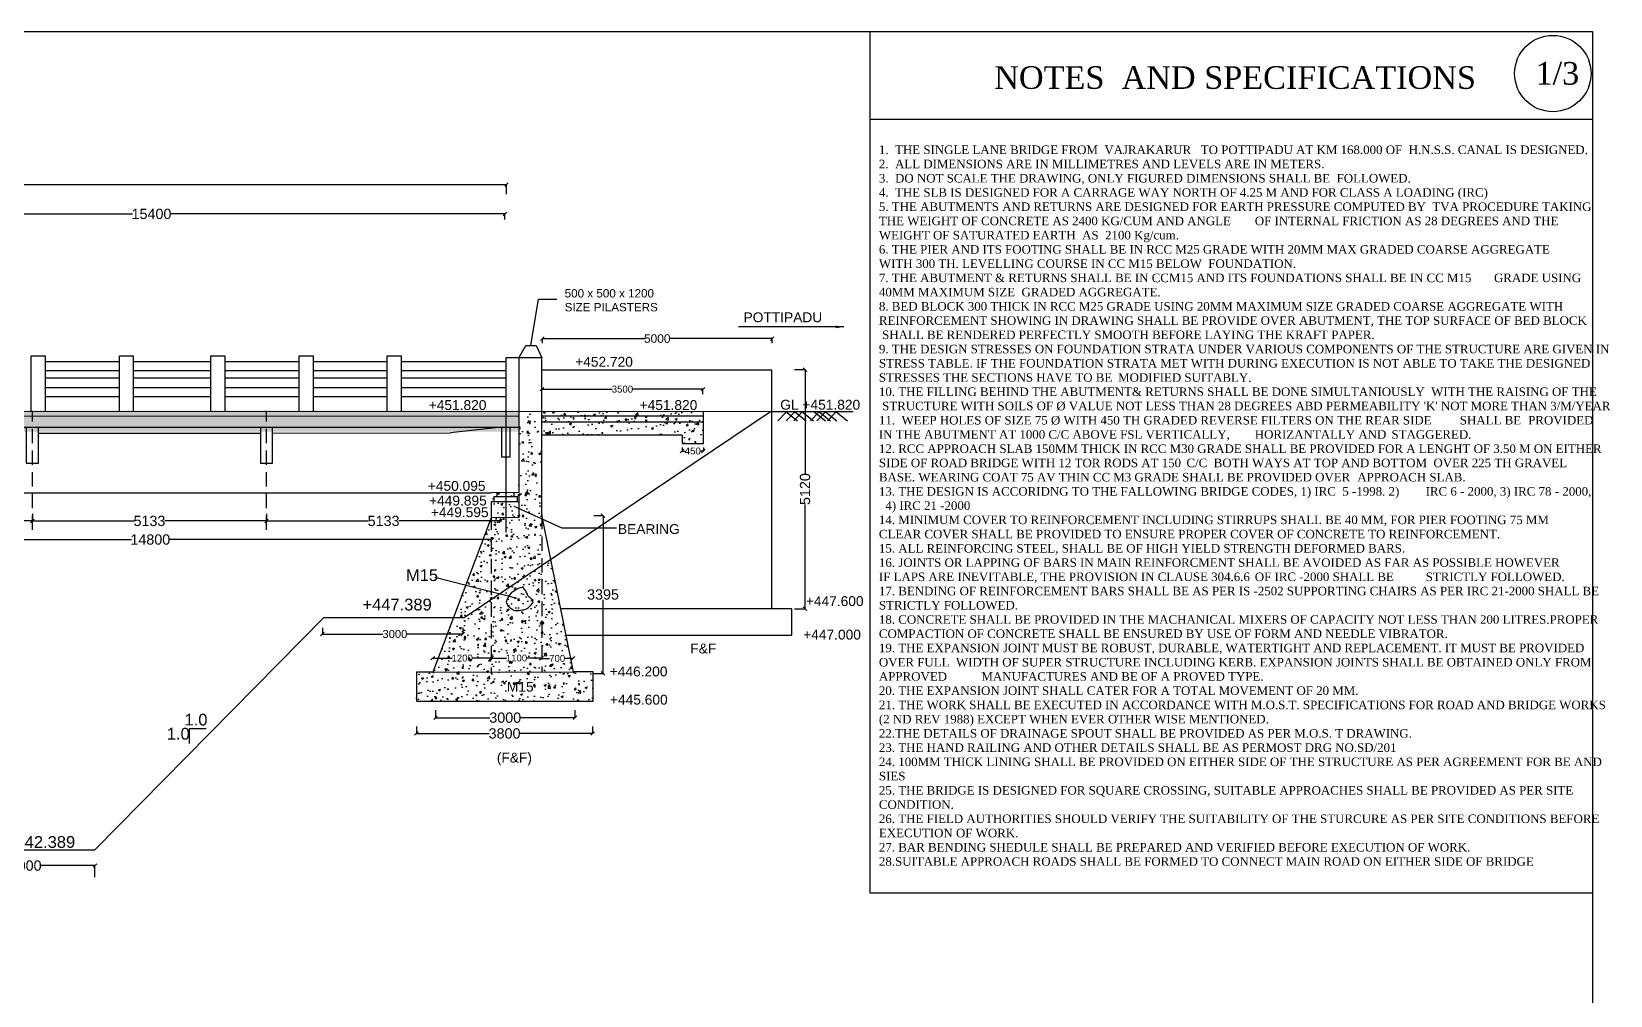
# Model space of a CAD drawing. Header units: inches. Extents: x 20329 to 26884, y 17169 to 22127.
# Drawn here: x 24112 to 26884, y 20433 to 22127 of the extents above; entities that cross this region are included whole.
import ezdxf

# ---------------------------------------------------------------- set-up
doc = ezdxf.new("R2010")
doc.units = ezdxf.units.IN
doc.header["$MEASUREMENT"] = 0
doc.linetypes.add('HIDDEN', pattern=[9.525, 6.35, -3.175])
for name, color, linetype in [('DIMENSION', 255, 'Continuous'), ('DRAWING', 2, 'Continuous'), ('HATCH', 7, 'Continuous'), ('TEXT', 255, 'Continuous')]:
    doc.layers.add(name, color=color, linetype=linetype)
doc.styles.get("Standard").update_dxf_attribs({"font": 'arial.ttf'})
doc.dimstyles.get("Standard").update_dxf_attribs({"dimtxt": 12.0625, "dimasz": 6.3125, "dimexe": 0.18, "dimexo": 0.0625, "dimgap": 0.09, "dimtad": 0, "dimtih": 1, "dimtoh": 1, "dimdec": 4, "dimzin": 0, "dimdsep": 46, "dimtxsty": 'Standard', "dimblk": 'OBLIQUE', "dimcen": 0.09, "dimadec": 0, "dimazin": 0, "dimtfac": 1, "dimtdec": 4, "dimtofl": 0, "dimtmove": 0, "dimatfit": 3, "dimfxl": 1, "dimtolj": 1, "dimtzin": 0, "dimarcsym": 0})
pattern_1 = [(50, (0, 0), (35.86301, -3.137607), [3.75, -41.25]), (355, (0, 0), (-6.937567, 37.609607), [3, -33]), (100.4514, (2.99, -0.26), (28.92547, 34.471977), [3.18701, -35.057106]), (46.1842, (0, 10), (53.36205, -8.27595), [5.625, -61.875]), (96.6356, (4.447, 9.31), (46.733135, 48.70589), [4.78051, -52.58565]), (351.1842, (0, 10), (46.7331, 48.70593), [4.5, -49.5]), (21, (5, 7.5), (29.845353, -20.130945), [3.75, -41.25]), (326, (5, 7.5), (12.165767, 36.257502), [3, -33]), (71.4514, (7.487, 5.822), (42.01113, 16.126525), [3.18701, -35.057106]), (37.5, (0, 0), (0.607993, 16.6446927), [0, -32.6, 0, -33.5, 0, -33.125]), (7.5, (0, 0), (13.153477, 19.720586), [0, -19.1, 0, -31.85, 0, -12.625]), (327.5, (-11.15, 0), (26.691122, -1.1277436), [0, -12.5, 0, -39, 0, -51.75]), (317.5, (-16.15, 0), (29.159308, 5.005249), [0, -16.25, 0, -25.9, 0, -36.75])]

# ---------------------------------------------------------------- blocks, each defined once
blk = doc.blocks.new('_Oblique')
at = {"color": 0, "linetype": 'ByBlock', "lineweight": -2}
blk.add_line((-0.5, -0.5), (0.5, 0.5), dxfattribs=at)
blk = doc.blocks.new('*D79')
at = {"layer": 'Defpoints', "color": 0, "transparency": 16777216}
for p in [(24945.7, 21857.4), (21094.8, 21840.6), (24945.7, 21840.6)]:
    blk.add_point(p, dxfattribs=at)
at = {"layer": 'DIMENSION', "color": 0, "lineweight": -2, "transparency": 16777216}
for p, q in [((21094.8, 21840.7), (21094.8, 21857.6)), ((21094.8, 21857.4), (22985.9, 21857.4)), ((24945.7, 21857.4), (23054.5, 21857.4)), ((24945.7, 21840.7), (24945.7, 21857.6))]:
    blk.add_line(p, q, dxfattribs=at)
at = {"layer": 'DIMENSION', "color": 0, "lineweight": -2, "transparency": 16777216, "xscale": 6.3125, "yscale": 6.3125, "zscale": 6.3125, "rotation": 180}
blk.add_blockref('_Oblique', (21094.8, 21857.4), dxfattribs=at)
at = {"layer": 'DIMENSION', "color": 0, "lineweight": -2, "transparency": 16777216, "xscale": 6.3125, "yscale": 6.3125, "zscale": 6.3125}
blk.add_blockref('_Oblique', (24945.7, 21857.4), dxfattribs=at)
at = {"layer": 'DIMENSION', "color": 0, "transparency": 16777216, "insert": (23020.2, 21857.4), "char_height": 18, "attachment_point": 5}
blk.add_mtext('\\A1;47400', dxfattribs=at)
blk = doc.blocks.new('*D84')
at = {"layer": 'Defpoints', "color": 0, "transparency": 16777216}
for p in [(23701.8, 21796.2), (24942.9, 21806.1), (24942.9, 21796.2)]:
    blk.add_point(p, dxfattribs=at)
at = {"layer": 'DIMENSION', "color": 0, "lineweight": -2, "transparency": 16777216}
for p, q in [((23701.8, 21796.3), (23701.8, 21806.3)), ((23701.8, 21806.1), (24289.3, 21806.1)), ((24942.9, 21806.1), (24355.4, 21806.1)), ((24942.9, 21796.3), (24942.9, 21806.3))]:
    blk.add_line(p, q, dxfattribs=at)
at = {"layer": 'DIMENSION', "color": 0, "lineweight": -2, "transparency": 16777216, "xscale": 6.3125, "yscale": 6.3125, "zscale": 6.3125, "rotation": 180}
blk.add_blockref('_Oblique', (23701.8, 21806.1), dxfattribs=at)
at = {"layer": 'DIMENSION', "color": 0, "lineweight": -2, "transparency": 16777216, "xscale": 6.3125, "yscale": 6.3125, "zscale": 6.3125}
blk.add_blockref('_Oblique', (24942.9, 21806.1), dxfattribs=at)
at = {"layer": 'DIMENSION', "color": 0, "transparency": 16777216, "insert": (24322.4, 21806.1), "char_height": 18, "attachment_point": 5}
blk.add_mtext('\\A1;15400', dxfattribs=at)
blk = doc.blocks.new('*D108')
at = {"layer": 'Defpoints', "color": 0, "transparency": 16777216}
for p in [(23720.3, 21238.4), (24920.3, 21238.4), (24920.3, 21234.1)]:
    blk.add_point(p, dxfattribs=at)
at = {"layer": 'DIMENSION', "color": 0, "lineweight": -2, "transparency": 16777216}
for p, q in [((23720.3, 21238.4), (23720.3, 21234)), ((24920.3, 21238.4), (24920.3, 21234)), ((23720.3, 21234.1), (24287.2, 21234.1)), ((24920.3, 21234.1), (24353.4, 21234.1))]:
    blk.add_line(p, q, dxfattribs=at)
at = {"layer": 'DIMENSION', "color": 0, "lineweight": -2, "transparency": 16777216, "xscale": 6.3125, "yscale": 6.3125, "zscale": 6.3125, "rotation": 180}
blk.add_blockref('_Oblique', (23720.3, 21234.1), dxfattribs=at)
at = {"layer": 'DIMENSION', "color": 0, "lineweight": -2, "transparency": 16777216, "xscale": 6.3125, "yscale": 6.3125, "zscale": 6.3125}
blk.add_blockref('_Oblique', (24920.3, 21234.1), dxfattribs=at)
at = {"layer": 'DIMENSION', "color": 0, "transparency": 16777216, "insert": (24320.3, 21234.1), "char_height": 18, "attachment_point": 5}
blk.add_mtext('\\A1;14800', dxfattribs=at)
blk = doc.blocks.new('*D109')
at = {"layer": 'Defpoints', "color": 0, "transparency": 16777216}
for p in [(23720, 21279.6), (24113.2, 21272.4), (24113.2, 21266.8)]:
    blk.add_point(p, dxfattribs=at)
at = {"layer": 'DIMENSION', "color": 0, "lineweight": -2, "transparency": 16777216}
for p, q in [((23720, 21279.6), (23720, 21266.6)), ((23720, 21266.8), (23889.7, 21266.8)), ((24113.2, 21266.8), (23943.6, 21266.8)), ((24113.2, 21272.3), (24113.2, 21266.6))]:
    blk.add_line(p, q, dxfattribs=at)
at = {"layer": 'DIMENSION', "color": 0, "lineweight": -2, "transparency": 16777216, "xscale": 6.3125, "yscale": 6.3125, "zscale": 6.3125, "rotation": 180}
blk.add_blockref('_Oblique', (23720, 21266.8), dxfattribs=at)
at = {"layer": 'DIMENSION', "color": 0, "lineweight": -2, "transparency": 16777216, "xscale": 6.3125, "yscale": 6.3125, "zscale": 6.3125}
blk.add_blockref('_Oblique', (24113.2, 21266.8), dxfattribs=at)
at = {"layer": 'DIMENSION', "color": 0, "transparency": 16777216, "insert": (23916.6, 21266.8), "char_height": 18, "attachment_point": 5}
blk.add_mtext('\\A1;5133', dxfattribs=at)
blk = doc.blocks.new('*D110')
at = {"layer": 'Defpoints', "color": 0, "transparency": 16777216}
for p in [(24113.2, 21279.6), (24524.3, 21272.1), (24524.3, 21266.8)]:
    blk.add_point(p, dxfattribs=at)
at = {"layer": 'DIMENSION', "color": 0, "lineweight": -2, "transparency": 16777216}
for p, q in [((24113.2, 21279.6), (24113.2, 21266.6)), ((24113.2, 21266.8), (24291.8, 21266.8)), ((24524.3, 21266.8), (24345.8, 21266.8)), ((24524.3, 21272), (24524.3, 21266.6))]:
    blk.add_line(p, q, dxfattribs=at)
at = {"layer": 'DIMENSION', "color": 0, "lineweight": -2, "transparency": 16777216, "xscale": 6.3125, "yscale": 6.3125, "zscale": 6.3125, "rotation": 180}
blk.add_blockref('_Oblique', (24113.2, 21266.8), dxfattribs=at)
at = {"layer": 'DIMENSION', "color": 0, "lineweight": -2, "transparency": 16777216, "xscale": 6.3125, "yscale": 6.3125, "zscale": 6.3125}
blk.add_blockref('_Oblique', (24524.3, 21266.8), dxfattribs=at)
at = {"layer": 'DIMENSION', "color": 0, "transparency": 16777216, "insert": (24318.8, 21266.8), "char_height": 18, "attachment_point": 5}
blk.add_mtext('\\A1;5133', dxfattribs=at)
blk = doc.blocks.new('*D111')
at = {"layer": 'Defpoints', "color": 0, "transparency": 16777216}
for p in [(24524.3, 21279.6), (24935.4, 21272.1), (24935.4, 21266.8)]:
    blk.add_point(p, dxfattribs=at)
at = {"layer": 'DIMENSION', "color": 0, "lineweight": -2, "transparency": 16777216}
for p, q in [((24524.3, 21279.6), (24524.3, 21266.6)), ((24524.3, 21266.8), (24702.9, 21266.8)), ((24935.4, 21266.8), (24756.8, 21266.8)), ((24935.4, 21272), (24935.4, 21266.6))]:
    blk.add_line(p, q, dxfattribs=at)
at = {"layer": 'DIMENSION', "color": 0, "lineweight": -2, "transparency": 16777216, "xscale": 6.3125, "yscale": 6.3125, "zscale": 6.3125, "rotation": 180}
blk.add_blockref('_Oblique', (24524.3, 21266.8), dxfattribs=at)
at = {"layer": 'DIMENSION', "color": 0, "lineweight": -2, "transparency": 16777216, "xscale": 6.3125, "yscale": 6.3125, "zscale": 6.3125}
blk.add_blockref('_Oblique', (24935.4, 21266.8), dxfattribs=at)
at = {"layer": 'DIMENSION', "color": 0, "transparency": 16777216, "insert": (24729.9, 21266.8), "char_height": 18, "attachment_point": 5}
blk.add_mtext('\\A1;5133', dxfattribs=at)
blk = doc.blocks.new('*D112')
at = {"layer": 'Defpoints', "color": 0, "transparency": 16777216}
for p in [(25008.7, 21579.1), (25412.2, 21587.2), (25412.2, 21579.1)]:
    blk.add_point(p, dxfattribs=at)
at = {"layer": 'TEXT', "color": 0, "lineweight": -2, "transparency": 16777216}
for p, q in [((25008.7, 21579.2), (25008.7, 21587.4)), ((25008.7, 21587.2), (25188, 21587.2)), ((25412.2, 21587.2), (25232.9, 21587.2)), ((25412.2, 21579.2), (25412.2, 21587.4))]:
    blk.add_line(p, q, dxfattribs=at)
at = {"layer": 'TEXT', "color": 0, "lineweight": -2, "transparency": 16777216, "xscale": 6.3125, "yscale": 6.3125, "zscale": 6.3125, "rotation": 180}
blk.add_blockref('_Oblique', (25008.7, 21587.2), dxfattribs=at)
at = {"layer": 'TEXT', "color": 0, "lineweight": -2, "transparency": 16777216, "xscale": 6.3125, "yscale": 6.3125, "zscale": 6.3125}
blk.add_blockref('_Oblique', (25412.2, 21587.2), dxfattribs=at)
at = {"layer": 'TEXT', "color": 0, "transparency": 16777216, "insert": (25210.4, 21587.2), "char_height": 15, "attachment_point": 5}
blk.add_mtext('\\A1;5000', dxfattribs=at)
blk = doc.blocks.new('*D113')
at = {"layer": 'Defpoints', "color": 0, "transparency": 16777216}
for p in [(25007.9, 21489.4), (25290.7, 21498.3), (25290.7, 21489.4)]:
    blk.add_point(p, dxfattribs=at)
at = {"layer": 'DIMENSION', "color": 0, "lineweight": -2, "transparency": 16777216}
for p, q in [((25007.9, 21489.5), (25007.9, 21498.5)), ((25007.9, 21498.3), (25131.2, 21498.3)), ((25290.7, 21498.3), (25167.4, 21498.3)), ((25290.7, 21489.5), (25290.7, 21498.5))]:
    blk.add_line(p, q, dxfattribs=at)
at = {"layer": 'DIMENSION', "color": 0, "lineweight": -2, "transparency": 16777216, "xscale": 6.3125, "yscale": 6.3125, "zscale": 6.3125, "rotation": 180}
blk.add_blockref('_Oblique', (25007.9, 21498.3), dxfattribs=at)
at = {"layer": 'DIMENSION', "color": 0, "lineweight": -2, "transparency": 16777216, "xscale": 6.3125, "yscale": 6.3125, "zscale": 6.3125}
blk.add_blockref('_Oblique', (25290.7, 21498.3), dxfattribs=at)
at = {"layer": 'DIMENSION', "color": 0, "transparency": 16777216, "insert": (25149.3, 21498.3), "char_height": 12.06, "attachment_point": 5}
blk.add_mtext('\\A1;3500', dxfattribs=at)
blk = doc.blocks.new('*D114')
at = {"layer": 'Defpoints', "color": 0, "transparency": 16777216}
for p in [(25254.1, 21396.1), (25291.5, 21396.1), (25291.5, 21389.7)]:
    blk.add_point(p, dxfattribs=at)
at = {"layer": 'DIMENSION', "color": 0, "lineweight": -2, "transparency": 16777216}
for p, q in [((25254.1, 21396.1), (25254.1, 21389.5)), ((25254.1, 21389.7), (25259.2, 21389.7)), ((25291.5, 21389.7), (25286.4, 21389.7)), ((25291.5, 21396.1), (25291.5, 21389.5))]:
    blk.add_line(p, q, dxfattribs=at)
at = {"layer": 'DIMENSION', "color": 0, "lineweight": -2, "transparency": 16777216, "xscale": 6.3125, "yscale": 6.3125, "zscale": 6.3125, "rotation": 180}
blk.add_blockref('_Oblique', (25254.1, 21389.7), dxfattribs=at)
at = {"layer": 'DIMENSION', "color": 0, "lineweight": -2, "transparency": 16777216, "xscale": 6.3125, "yscale": 6.3125, "zscale": 6.3125}
blk.add_blockref('_Oblique', (25291.5, 21389.7), dxfattribs=at)
at = {"layer": 'DIMENSION', "color": 0, "transparency": 16777216, "insert": (25272.8, 21389.7), "char_height": 12.06, "attachment_point": 5}
blk.add_mtext('\\A1;450', dxfattribs=at)
blk = doc.blocks.new('*D117')
at = {"layer": 'Defpoints', "color": 0, "transparency": 16777216}
for p in [(25099.3, 21276.2), (25099.3, 20999.1), (25115.2, 20999.1)]:
    blk.add_point(p, dxfattribs=at)
at = {"layer": 'DIMENSION', "color": 0, "lineweight": -2, "transparency": 16777216}
for p, q in [((25099.3, 21276.2), (25115.3, 21276.2)), ((25115.2, 21276.2), (25115.2, 21146.9)), ((25115.2, 20999.1), (25115.2, 21128.4)), ((25099.3, 20999.1), (25115.3, 20999.1))]:
    blk.add_line(p, q, dxfattribs=at)
at = {"layer": 'DIMENSION', "color": 0, "lineweight": -2, "transparency": 16777216, "xscale": 6.3125, "yscale": 6.3125, "zscale": 6.3125}
for p, rotation in [((25115.2, 21276.2), 90), ((25115.2, 20999.1), 270)]:
    blk.add_blockref('_Oblique', p, dxfattribs=dict(at, rotation=rotation))
at = {"layer": 'DIMENSION', "color": 0, "transparency": 16777216, "insert": (25115.2, 21137.6), "char_height": 18, "attachment_point": 5}
blk.add_mtext('\\A1;3395', dxfattribs=at)
blk = doc.blocks.new('*D118')
at = {"layer": 'Defpoints', "color": 0, "transparency": 16777216}
for p in [(25451.2, 21532.8), (25451.2, 21112.7), (25470, 21112.7)]:
    blk.add_point(p, dxfattribs=at)
at = {"layer": 'DIMENSION', "color": 0, "lineweight": -2, "transparency": 16777216}
for p, q in [((25451.3, 21532.8), (25470.2, 21532.8)), ((25470, 21532.8), (25470, 21349.7)), ((25470, 21112.7), (25470, 21295.8)), ((25451.3, 21112.7), (25470.2, 21112.7))]:
    blk.add_line(p, q, dxfattribs=at)
at = {"layer": 'DIMENSION', "color": 0, "lineweight": -2, "transparency": 16777216, "xscale": 6.3125, "yscale": 6.3125, "zscale": 6.3125}
for p, rotation in [((25470, 21532.8), 90), ((25470, 21112.7), 270)]:
    blk.add_blockref('_Oblique', p, dxfattribs=dict(at, rotation=rotation))
at = {"layer": 'DIMENSION', "color": 0, "transparency": 16777216, "insert": (25470, 21322.8), "char_height": 18, "attachment_point": 5, "rotation": 90}
blk.add_mtext('\\A1;5120', dxfattribs=at)
blk = doc.blocks.new('*D119')
at = {"layer": 'Defpoints', "color": 0, "transparency": 16777216}
for p in [(24821.1, 20934.7), (25065.9, 20934.7), (25065.9, 20921.2)]:
    blk.add_point(p, dxfattribs=at)
at = {"layer": 'DIMENSION', "color": 0, "lineweight": -2, "transparency": 16777216}
for p, q in [((24821.1, 20934.7), (24821.1, 20921)), ((25065.9, 20934.7), (25065.9, 20921)), ((24821.1, 20921.2), (24916.6, 20921.2)), ((25065.9, 20921.2), (24970.5, 20921.2))]:
    blk.add_line(p, q, dxfattribs=at)
at = {"layer": 'DIMENSION', "color": 0, "lineweight": -2, "transparency": 16777216, "xscale": 6.3125, "yscale": 6.3125, "zscale": 6.3125, "rotation": 180}
blk.add_blockref('_Oblique', (24821.1, 20921.2), dxfattribs=at)
at = {"layer": 'DIMENSION', "color": 0, "lineweight": -2, "transparency": 16777216, "xscale": 6.3125, "yscale": 6.3125, "zscale": 6.3125}
blk.add_blockref('_Oblique', (25065.9, 20921.2), dxfattribs=at)
at = {"layer": 'DIMENSION', "color": 0, "transparency": 16777216, "insert": (24943.5, 20921.2), "char_height": 18, "attachment_point": 5}
blk.add_mtext('\\A1;3000', dxfattribs=at)
blk = doc.blocks.new('*D120')
at = {"layer": 'Defpoints', "color": 0, "transparency": 16777216}
for p in [(24787.5, 20905.6), (25097, 20905.6), (25097, 20893.5)]:
    blk.add_point(p, dxfattribs=at)
at = {"layer": 'DIMENSION', "color": 0, "lineweight": -2, "transparency": 16777216}
for p, q in [((24787.5, 20905.5), (24787.5, 20893.3)), ((25097, 20905.5), (25097, 20893.3)), ((24787.5, 20893.5), (24915.3, 20893.5)), ((25097, 20893.5), (24969.2, 20893.5))]:
    blk.add_line(p, q, dxfattribs=at)
at = {"layer": 'DIMENSION', "color": 0, "lineweight": -2, "transparency": 16777216, "xscale": 6.3125, "yscale": 6.3125, "zscale": 6.3125, "rotation": 180}
blk.add_blockref('_Oblique', (24787.5, 20893.5), dxfattribs=at)
at = {"layer": 'DIMENSION', "color": 0, "lineweight": -2, "transparency": 16777216, "xscale": 6.3125, "yscale": 6.3125, "zscale": 6.3125}
blk.add_blockref('_Oblique', (25097, 20893.5), dxfattribs=at)
at = {"layer": 'DIMENSION', "color": 0, "transparency": 16777216, "insert": (24942.3, 20893.5), "char_height": 18, "attachment_point": 5}
blk.add_mtext('\\A1;3800', dxfattribs=at)
blk = doc.blocks.new('*D121')
at = {"layer": 'Defpoints', "color": 0, "transparency": 16777216}
for p in [(24622.4, 21078.8), (24868.9, 21078.8), (24868.9, 21068.2)]:
    blk.add_point(p, dxfattribs=at)
at = {"layer": 'TEXT', "color": 0, "lineweight": -2, "transparency": 16777216}
for p, q in [((24622.4, 21078.8), (24622.4, 21068)), ((24868.9, 21078.8), (24868.9, 21068)), ((24622.4, 21068.2), (24728.8, 21068.2)), ((24868.9, 21068.2), (24770.7, 21068.2))]:
    blk.add_line(p, q, dxfattribs=at)
at = {"layer": 'TEXT', "color": 0, "lineweight": -2, "transparency": 16777216, "xscale": 6.3125, "yscale": 6.3125, "zscale": 6.3125, "rotation": 180}
blk.add_blockref('_Oblique', (24622.4, 21068.2), dxfattribs=at)
at = {"layer": 'TEXT', "color": 0, "lineweight": -2, "transparency": 16777216, "xscale": 6.3125, "yscale": 6.3125, "zscale": 6.3125}
blk.add_blockref('_Oblique', (24868.9, 21068.2), dxfattribs=at)
at = {"layer": 'TEXT', "color": 0, "transparency": 16777216, "insert": (24749.8, 21068.2), "char_height": 14, "attachment_point": 5}
blk.add_mtext('\\A1;3000', dxfattribs=at)
blk = doc.blocks.new('*D122')
at = {"layer": 'Defpoints', "color": 0, "transparency": 16777216}
for p in [(24223.1, 20661.6), (23978.7, 20640.5), (24223.2, 20641.2)]:
    blk.add_point(p, dxfattribs=at)
at = {"layer": 'DIMENSION', "color": 0, "lineweight": -2, "transparency": 16777216}
for p, q in [((23978.6, 20660.9), (24074.5, 20661.2)), ((23978.7, 20640.5), (23978.6, 20661.1)), ((24223.1, 20661.6), (24128.3, 20661.4)), ((24223.2, 20641.2), (24223.1, 20661.8))]:
    blk.add_line(p, q, dxfattribs=at)
at = {"layer": 'DIMENSION', "color": 0, "lineweight": -2, "transparency": 16777216, "xscale": 6.3125, "yscale": 6.3125, "zscale": 6.3125}
for p, rotation in [((23978.6, 20660.9), 180.1676578342097), ((24223.1, 20661.6), 0.167657834209736)]:
    blk.add_blockref('_Oblique', p, dxfattribs=dict(at, rotation=rotation))
at = {"layer": 'DIMENSION', "color": 0, "transparency": 16777216, "insert": (24101.4, 20661.3), "char_height": 18, "attachment_point": 5}
blk.add_mtext('\\A1;3000', dxfattribs=at)
blk = doc.blocks.new('*D149')
at = {"layer": 'Defpoints', "color": 0, "transparency": 16777216}
for p in [(24816.3, 21025.8), (24919.4, 21025.8), (24919.4, 21025.8)]:
    blk.add_point(p, dxfattribs=at)
at = {"layer": 'DIMENSION', "color": 0, "lineweight": -2, "transparency": 16777216}
for p, q in [((24816.3, 21025.9), (24816.3, 21026)), ((24816.3, 21025.8), (24850.4, 21025.8)), ((24919.4, 21025.8), (24885.4, 21025.8)), ((24919.4, 21025.9), (24919.4, 21026))]:
    blk.add_line(p, q, dxfattribs=at)
at = {"layer": 'DIMENSION', "color": 0, "lineweight": -2, "transparency": 16777216, "xscale": 6.3125, "yscale": 6.3125, "zscale": 6.3125, "rotation": 180}
blk.add_blockref('_Oblique', (24816.3, 21025.8), dxfattribs=at)
at = {"layer": 'DIMENSION', "color": 0, "lineweight": -2, "transparency": 16777216, "xscale": 6.3125, "yscale": 6.3125, "zscale": 6.3125}
blk.add_blockref('_Oblique', (24919.4, 21025.8), dxfattribs=at)
at = {"layer": 'DIMENSION', "color": 0, "transparency": 16777216, "insert": (24867.9, 21025.8), "char_height": 12.06, "attachment_point": 5}
blk.add_mtext('\\A1;1200', dxfattribs=at)
blk = doc.blocks.new('*D150')
at = {"layer": 'Defpoints', "color": 0, "transparency": 16777216}
for p in [(24919.4, 21026), (25006.9, 21026), (25006.9, 21026)]:
    blk.add_point(p, dxfattribs=at)
at = {"layer": 'DIMENSION', "color": 0, "lineweight": -2, "transparency": 16777216}
for p, q in [((24919.4, 21026.1), (24919.4, 21026.2)), ((24919.4, 21026), (24945.7, 21026)), ((25006.9, 21026), (24980.7, 21026)), ((25006.9, 21026.1), (25006.9, 21026.2))]:
    blk.add_line(p, q, dxfattribs=at)
at = {"layer": 'DIMENSION', "color": 0, "lineweight": -2, "transparency": 16777216, "xscale": 6.3125, "yscale": 6.3125, "zscale": 6.3125, "rotation": 180}
blk.add_blockref('_Oblique', (24919.4, 21026), dxfattribs=at)
at = {"layer": 'DIMENSION', "color": 0, "lineweight": -2, "transparency": 16777216, "xscale": 6.3125, "yscale": 6.3125, "zscale": 6.3125}
blk.add_blockref('_Oblique', (25006.9, 21026), dxfattribs=at)
at = {"layer": 'DIMENSION', "color": 0, "transparency": 16777216, "insert": (24963.2, 21026), "char_height": 12.06, "attachment_point": 5}
blk.add_mtext('\\A1;1100', dxfattribs=at)
blk = doc.blocks.new('*D151')
at = {"layer": 'Defpoints', "color": 0, "transparency": 16777216}
for p in [(25006.9, 21026), (25062.4, 21026), (25062.4, 21025.4)]:
    blk.add_point(p, dxfattribs=at)
at = {"layer": 'DIMENSION', "color": 0, "lineweight": -2, "transparency": 16777216}
for p, q in [((25006.9, 21025.9), (25006.9, 21025.2)), ((25006.9, 21025.4), (25021.3, 21025.4)), ((25062.4, 21025.4), (25048, 21025.4)), ((25062.4, 21025.9), (25062.4, 21025.2))]:
    blk.add_line(p, q, dxfattribs=at)
at = {"layer": 'DIMENSION', "color": 0, "lineweight": -2, "transparency": 16777216, "xscale": 6.3125, "yscale": 6.3125, "zscale": 6.3125, "rotation": 180}
blk.add_blockref('_Oblique', (25006.9, 21025.4), dxfattribs=at)
at = {"layer": 'DIMENSION', "color": 0, "lineweight": -2, "transparency": 16777216, "xscale": 6.3125, "yscale": 6.3125, "zscale": 6.3125}
blk.add_blockref('_Oblique', (25062.4, 21025.4), dxfattribs=at)
at = {"layer": 'DIMENSION', "color": 0, "transparency": 16777216, "insert": (25034.7, 21025.4), "char_height": 12.06, "attachment_point": 5}
blk.add_mtext('\\A1;700', dxfattribs=at)

msp = doc.modelspace()

# ---------------------------------------------------------------- hatches: boundary and pattern name
at = {"layer": 'HATCH'}
h = msp.add_hatch(dxfattribs=at)
h.set_pattern_fill('AR-CONC', color=256, scale=10, style=0)
h.set_pattern_definition([(50, (0, 0), (71.72602, -6.27521), [7.5, -82.5]), (355, (0, 0), (-13.87513, 75.21921), [6, -66]), (100.4514, (5.98, -0.52), (57.85094, 68.94395), [6.37402, -70.11421]), (46.1842, (0, 20), (106.7241, -16.5519), [11.25, -123.75]), (96.6356, (8.89, 18.62), (93.46627, 97.4118), [9.56103, -105.1713]), (351.1842, (0, 20), (93.4662, 97.41186), [9, -99]), (21, (10, 15), (59.6907, -40.26189), [7.5, -82.5]), (326, (10, 15), (24.33153, 72.515), [6, -66]), (71.4514, (14.974, 11.645), (84.02226, 32.25305), [6.37402, -70.11421]), (37.5, (0, 0), (1.215986, 33.289385), [0, -65.2, 0, -67, 0, -66.25]), (7.5, (0, 0), (26.306954, 39.44117), [0, -38.2, 0, -63.7, 0, -25.25]), (327.5, (-22.3, 0), (53.382244, -2.255487), [0, -25, 0, -78, 0, -103.5]), (317.5, (-32.3, 0), (58.31862, 10.0105), [0, -32.5, 0, -51.8, 0, -73.5])])
h.paths.add_polyline_path([(21069.95086, 21460.30094), (24967.24697, 21460.30094), (24967.24697, 21423.92659), (21069.95086, 21423.92659)])
h = msp.add_hatch(dxfattribs=at)
h.set_pattern_fill('AR-CONC', color=256, scale=5, style=0)
h.set_pattern_definition(pattern_1)
h.paths.add_polyline_path([(24816.64386, 21000.98908), (24787.94098, 21000.98908), (24787.94098, 20950.20278), (25097.75142, 20950.20278), (25097.75142, 21002.05875), (25063.45635, 21002.05875)])
h.paths.add_polyline_path([(24918.70196, 21129.22157), (24871.43013, 21097.46055), (24852.91499, 21097.46055), (24816.64386, 21000.98908), (24918.70196, 21001.43139)])
h.paths.add_polyline_path([(25007.50715, 21188.88805), (24918.70196, 21129.22157), (24918.70196, 21001.43139), (25007.50715, 21001.81627)])
h.paths.add_polyline_path([(25023.3646, 21199.54236), (25007.50715, 21188.88805), (25007.50715, 21001.81627), (25063.45635, 21002.05875)])
h.paths.add_polyline_path([(24918.70196, 21129.22157), (25007.50715, 21188.88805), (25007.50715, 21277.65286), (25007.50715, 21459.0208), (24967.24697, 21459.03389), (24967.24697, 21316.66396), (24918.70196, 21316.39405), (24918.70196, 21272.4362)])
h.paths.add_polyline_path([(24924.07779, 21300.19557), (24924.07779, 21309.68631), (24964.35007, 21309.68631), (24964.35007, 21300.19557)], flags=16)
h.paths.add_polyline_path([(24852.91499, 21097.46055), (24871.43013, 21097.46055), (24918.70196, 21129.22157), (24918.70196, 21272.4362)])
h = msp.add_hatch(dxfattribs=at)
h.set_pattern_fill('AR-CONC', color=256, scale=5, style=0)
h.set_pattern_definition(pattern_1)
h.paths.add_polyline_path([(25291.46557, 21451.49054), (25291.46557, 21458.92849), (25007.50715, 21459.0208), (25007.50715, 21451.49054)])
h.paths.add_polyline_path([(25291.46557, 21440.41254), (25291.46557, 21451.49054), (25007.50715, 21451.49054), (25007.50715, 21440.41254)])
h.paths.add_polyline_path([(25254.13754, 21417.57814), (25254.13754, 21402.94962), (25291.46557, 21402.94962), (25291.46557, 21440.41254), (25007.50715, 21440.41254), (25007.50715, 21417.57814)])

# ---------------------------------------------------------------- linework, layer by layer
at = {"layer": 'DIMENSION'}
msp.add_lwpolyline([(24418.54615, 20901.71633), (24388.70275, 20901.71633), (24388.70275, 20875.78195)], dxfattribs=at)
msp.add_spline([(24944.94068, 21124.23157), (24951.88528, 21138.29932), (24965.48952, 21147.29895), (24974.86536, 21149.50294), (24976.7038, 21147.84995), (24981.48362, 21140.31965), (24984.05739, 21134.62602), (24988.4696, 21131.13637), (24992.51409, 21124.70806), (24988.28574, 21118.64708), (24980.56443, 21112.40245), (24970.4532, 21110.01479), (24963.46722, 21109.28014), (24952.4368, 21114.05544), (24948.94384, 21117.36144), (24944.94068, 21124.23157)], degree=3, dxfattribs=at)
at = {"layer": 'DRAWING'}
for points in [[(26852.87028, 17735.62094), (20329.41228, 17735.62094), (20329.41228, 22126.52475), (26852.87028, 22126.52475)], [(24924.07779, 21309.68631), (24964.35007, 21309.68631), (24964.35007, 21300.19557), (24924.07779, 21300.19557)]]:
    msp.add_lwpolyline(points, close=True, dxfattribs=at)
for points in [[(25583.78164, 22126.52475), (25583.78164, 20613.77697), (26852.87028, 20613.77697)], [(24967.24697, 21553.58386), (24979.51636, 21574.96459), (24997.57104, 21574.96459), (25007.50715, 21553.58386)], [(24111.10362, 21459.31223), (24111.10362, 21556.6184), (24135.52529, 21556.6184), (24135.52529, 21459.30429)], [(24135.52529, 21547.05999), (24265.92976, 21547.05999)], [(24265.92976, 21459.2619), (24265.92976, 21556.6184), (24290.35143, 21556.6184), (24290.35143, 21459.25396)], [(24290.35143, 21547.05999), (24426.78709, 21547.05999)], [(24426.78709, 21459.2096), (24426.78709, 21556.6184), (24451.20875, 21556.6184), (24451.20875, 21459.20166)], [(24451.20875, 21547.05999), (24581.61323, 21547.05999)], [(24581.61323, 21459.15927), (24581.61323, 21556.6184), (24606.03489, 21556.6184), (24606.03489, 21459.15133)], [(24606.03489, 21547.05999), (24736.43937, 21547.05999)], [(24736.43937, 21459.10893), (24736.43937, 21556.6184), (24760.86103, 21556.6184), (24760.86103, 21459.10099)], [(24760.86103, 21547.05999), (24944.76106, 21547.05999)], [(24787.53738, 20950.20278), (25097.75142, 20950.20278), (25097.75142, 21002.05875), (25063.45635, 21002.05875), (25007.50715, 21277.65286), (25007.50715, 21553.58386), (24967.24697, 21553.58386), (24967.24697, 21316.66396), (24918.70196, 21316.39405)], [(24967.24697, 21553.58386), (24944.76106, 21553.58386), (24944.76106, 21545.75178), (24944.76106, 21529.27809), (24944.76106, 21517.8851), (24944.76106, 21502.22911), (24944.76106, 21486.10041), (24944.76106, 21451.62482), (24944.76106, 21431.98595), (24944.76106, 21316.66396)], [(24135.52529, 21531.021), (24265.92976, 21531.021)], [(24135.52529, 21518.03707), (24265.92976, 21518.03707)], [(24290.35143, 21531.021), (24426.78709, 21531.021)], [(24290.35143, 21518.03707), (24426.78709, 21518.03707)], [(24451.20875, 21531.021), (24581.61323, 21531.021)], [(24451.20875, 21518.03707), (24581.61323, 21518.03707)], [(24606.03489, 21531.021), (24736.43937, 21531.021)], [(24606.03489, 21518.03707), (24736.43937, 21518.03707)], [(24760.86103, 21531.021), (24944.76106, 21531.021)], [(24760.86103, 21518.03707), (24944.76106, 21518.03707)], [(25411.57517, 21112.73239), (25411.57517, 21531.92385), (25007.50715, 21531.92385)], [(24135.52529, 21501.23431), (24265.92976, 21501.23431)], [(24135.52529, 21485.20085), (24265.92976, 21485.20085)], [(24290.35143, 21501.23431), (24426.78709, 21501.23431)], [(24290.35143, 21485.20085), (24426.78709, 21485.20085)], [(24451.20875, 21501.23431), (24581.61323, 21501.23431)], [(24451.20875, 21485.20085), (24581.61323, 21485.20085)], [(24606.03489, 21501.23431), (24736.43937, 21501.23431)], [(24606.03489, 21485.20085), (24736.43937, 21485.20085)], [(24760.86103, 21501.23431), (24944.76106, 21501.23431)], [(24760.86103, 21485.20085), (24944.76106, 21485.20085)], [(20623.89381, 21460.44596), (25409.36743, 21458.89016)], [(22512.97685, 20218.4743), (23532.68537, 20218.4743), (23982.55246, 20681.86067), (24026.99083, 20681.86067), (24026.99083, 20689.28525), (24223.19569, 20689.28525), (24624.95334, 21097.46055), (24871.43013, 21097.46055), (25409.36743, 21458.89016), (25554.55417, 21458.89016)], [(25291.46557, 21440.41254), (25291.46557, 21458.92849)], [(21069.95086, 21450.25236), (24967.24697, 21451.47788)], [(21069.95086, 21431.57198), (24969.53424, 21431.57198)], [(24102.49111, 21431.57198), (24102.49111, 21368.21812), (24124.02868, 21368.21812), (24124.02868, 21431.57198)], [(24513.5771, 21431.57198), (24513.5771, 21368.21812), (24535.11466, 21368.21812), (24535.11466, 21431.57198)], [(24936.84354, 21431.57198), (24847.56388, 21421.41644)], [(24936.84354, 21431.57198), (24936.84354, 21379.28299), (24952.01758, 21379.28299), (24952.01758, 21431.57198)], [(25007.50715, 21451.49054), (25291.46557, 21451.49054)], [(25254.13754, 21417.57814), (25254.13754, 21402.94962), (25291.46557, 21402.94962), (25291.46557, 21440.41254), (25007.50715, 21440.41254)], [(24124.02868, 21421.18892), (24513.5771, 21421.31142)], [(24535.11466, 21421.31819), (24847.56388, 21421.41644)], [(25254.13754, 21417.57814), (25007.50715, 21417.57814)], [(21120.08409, 21316.39405), (24918.70196, 21316.39405)], [(24918.70196, 21300.19557), (24918.70196, 21272.4362), (24816.64386, 21000.98908), (24787.94098, 21000.98908), (24787.94098, 20950.20278)], [(24967.24697, 21312.74946), (24967.24697, 21272.75285), (24918.70196, 21272.4362)], [(24924.07779, 21300.19557), (24918.70196, 21300.19557)], [(24929.09623, 21309.68631), (24929.09623, 21316.45184)], [(24944.76106, 21316.66396), (24944.76106, 21246.71178)], [(24959.2818, 21309.68631), (24959.2818, 21316.45184)], [(25050.43962, 21066.17647), (25446.65623, 21066.17647), (25446.65623, 21112.73239), (25040.98816, 21112.73239)], [(24816.64386, 21000.98908), (25063.45635, 21002.05875)]]:
    msp.add_lwpolyline(points, dxfattribs=at)
at = {"layer": 'DRAWING', "ltscale": 0.02}
for points in [[(25583.78164, 21972.66903), (26852.21004, 21972.66903)], [(25437.37, 21458.24883), (25422.32239, 21442.8317)], [(25436.85058, 21458.24883), (25456.78708, 21442.68905)], [(25452.07842, 21458.24883), (25437.0308, 21442.8317)], [(25465.03734, 21458.24883), (25449.98973, 21442.8317)], [(25451.91527, 21458.24883), (25471.85177, 21442.68905)], [(25465.07105, 21458.24883), (25485.00755, 21442.68905)], [(25494.62607, 21458.24883), (25479.57845, 21442.8317)], [(25486.18129, 21458.24883), (25506.11779, 21442.68905)], [(25505.79254, 21458.24883), (25490.74492, 21442.8317)], [(25494.62607, 21458.24883), (25514.56257, 21442.68905)], [(25505.79254, 21458.24883), (25525.72904, 21442.68905)], [(25524.32015, 21458.24883), (25509.27253, 21442.8317)], [(25524.32015, 21458.24883), (25544.25665, 21442.68905)]]:
    msp.add_lwpolyline(points, dxfattribs=at)
at = {"layer": 'DRAWING', "linetype": 'HIDDEN', "ltscale": 4}
for points in [[(24113.24614, 21251.03747), (24113.24614, 21460.15824)], [(24524.33212, 21251.03747), (24524.33212, 21460.15824)], [(24918.70196, 21276.3507), (24918.70196, 21000.98908)], [(25007.50715, 21277.65286), (25007.50715, 21001.81627)]]:
    msp.add_lwpolyline(points, dxfattribs=at)
at = {"layer": 'DRAWING', "ltscale": 0.02}
msp.add_circle((26782.95984, 22052.81702), 67.04331, dxfattribs=at)

# ---------------------------------------------------------------- texts
at = {"layer": 'TEXT'}
for s, height, p in [('POTTIPADU', 17.28, (25361.98055, 21615.95474)), ('+452.720', 17.28, (25066.31244, 21537.84707)), ('+451.820', 17.28, (24809.15803, 21461.78711)), ('+451.820', 17.28, (25179.46436, 21461.78711)), ('GL +451.820', 17.28, (25426.47264, 21462.38879)), ('+450.095', 17.28, (24807.59005, 21319.78871)), ('+449.895', 17.28, (24809.74478, 21293.95687)), ('+449.595', 17.28, (24812.97684, 21273.50692)), ('BEARING', 17.28, (25141.35475, 21244.00452)), ('M15', 20.736, (24769.24137, 21161.3113)), ('+447.389', 20.736, (24692.86614, 21109.58388)), ('+447.600', 17.28, (25471.40798, 21117.355)), ('+447.000', 17.28, (25466.7222, 21058.55167)), ('F&F', 17.28, (25268.48593, 21034.11543)), ('+446.200', 17.28, (25127.02994, 20993.75688)), ('M15', 17.28, (24946.43586, 20966.92216)), ('+445.600', 17.28, (25127.39613, 20944.20237)), ('1.0', 20.736, (24349.28626, 20882.71689)), ('1.0', 20.736, (24380.44005, 20907.5194)), ('(F&F)', 17.28, (24928.76863, 20842.49883)), ('T.B.L.  +442.389', 20.736, (23973.4327, 20692.56091))]:
    msp.add_text(s, height=height, dxfattribs=at).set_placement(p)
at = {"layer": 'TEXT', "attachment_point": 1}
for s, insert, char_height, width in [('{\\fTimes New Roman|b0|i0|c0|p18;1/3}', (26752.53807, 22073.09834), 39.7625051, 3832.4178328), ('{\\fTimes New Roman|b0|i0|c0|p18;NOTES  AND SPECIFICATIONS}', (25802.10584, 22065.64425), 39.7625051, 3832.4178328), ("{\\fTimes New Roman|b0|i0|c0|p18;\\P1.  THE SINGLE LANE BRIDGE FROM  VAJRAKARUR   TO POTTIPADU AT KM 168.000 OF  H.N.S.S. CANAL IS DESIGNED.\\P2.  ALL DIMENSIONS ARE IN MILLIMETRES AND LEVELS ARE IN METERS. \\P3.  DO NOT SCALE THE DRAWING, ONLY FIGURED DIMENSIONS SHALL BE  FOLLOWED.\\P4.  THE SLB IS DESIGNED FOR A CARRAGE WAY NORTH OF 4.25 M AND FOR CLASS A LOADING (IRC)\\P5. THE ABUTMENTS AND RETURNS ARE DESIGNED FOR EARTH PRESSURE COMPUTED BY  TVA PROCEDURE TAKING \\PTHE WEIGHT OF CONCRETE AS 2400 KG/CUM AND ANGLE ^IOF INTERNAL FRICTION AS 28 DEGREES AND THE \\PWEIGHT OF SATURATED EARTH  AS  2100 Kg/cum.\\P6. THE PIER AND ITS FOOTING SHALL BE IN RCC M25 GRADE WITH 20MM MAX GRADED COARSE AGGREGATE \\PWITH 300 TH. LEVELLING COURSE IN CC M15 BELOW  FOUNDATION.\\P7. THE ABUTMENT & RETURNS SHALL BE IN CCM15 AND ITS FOUNDATIONS SHALL BE IN CC M15 ^IGRADE USING \\P40MM MAXIMUM SIZE  GRADED AGGREGATE.\\P8. BED BLOCK 300 THICK IN RCC M25 GRADE USING 20MM MAXIMUM SIZE GRADED COARSE AGGREGATE WITH \\PREINFORCEMENT SHOWING IN DRAWING SHALL BE PROVIDE OVER ABUTMENT, THE TOP SURFACE OF BED BLOCK\\P SHALL BE RENDERED PERFECTLY SMOOTH BEFORE LAYING THE KRAFT PAPER.\\P9. THE DESIGN STRESSES ON FOUNDATION STRATA UNDER VARIOUS COMPONENTS OF THE STRUCTURE ARE GIVEN IN \\PSTRESS TABLE. IF THE FOUNDATION STRATA MET WITH DURING EXECUTION IS NOT ABLE TO TAKE THE DESIGNED \\PSTRESSES THE SECTIONS HAVE TO BE ^IMODIFIED SUITABLY.\\P10. THE FILLING BEHIND THE ABUTMENT& RETURNS SHALL BE DONE SIMULTANIOUSLY  WITH THE RAISING OF THE\\P STRUCTURE WITH SOILS OF Ø VALUE NOT LESS THAN 28 DEGREES ABD PERMEABILITY 'K' NOT MORE THAN 3/M/YEAR\\P11.  WEEP HOLES OF SIZE 75 Ø WITH 450 TH GRADED REVERSE FILTERS ON THE REAR SIDE ^ISHALL BE ^IPROVIDED \\PIN THE ABUTMENT AT 1000 C/C ABOVE FSL VERTICALLY, ^IHORIZANTALLY AND ^ISTAGGERED.\\P12. RCC APPROACH SLAB 150MM THICK IN RCC M30 GRADE SHALL BE PROVIDED FOR A LENGHT OF 3.50 M ON EITHER \\PSIDE OF ROAD BRIDGE WITH 12 TOR RODS AT 150 ^IC/C  BOTH WAYS AT TOP AND BOTTOM  OVER 225 TH GRAVEL \\PBASE. WEARING COAT 75 AV THIN CC M3 GRADE SHALL BE PROVIDED OVER ^IAPPROACH SLAB.\\P13. THE DESIGN IS ACCORIDNG TO THE FALLOWING BRIDGE CODES, 1) IRC  5 -1998. 2) ^IIRC 6 - 2000, 3) IRC 78 - ^I2000, \\P  4) IRC 21 -2000\\P14. MINIMUM COVER TO REINFORCEMENT INCLUDING STIRRUPS SHALL BE 40 MM, FOR PIER FOOTING 75 MM \\PCLEAR COVER SHALL BE PROVIDED TO ENSURE PROPER COVER OF CONCRETE TO REINFORCEMENT.\\P15. ALL REINFORCING STEEL, SHALL BE OF HIGH YIELD STRENGTH DEFORMED BARS.\\P16. JOINTS OR LAPPING OF BARS IN MAIN REINFORCMENT SHALL BE AVOIDED AS FAR AS POSSIBLE HOWEVER \\PIF LAPS ARE INEVITABLE, THE PROVISION IN CLAUSE 304.6.6 ^IOF IRC -2000 SHALL BE ^ISTRICTLY FOLLOWED.\\P17. BENDING OF REINFORCEMENT BARS SHALL BE AS PER IS -2502 SUPPORTING CHAIRS AS PER IRC 21-2000 SHALL BE \\PSTRICTLY FOLLOWED.\\P18. CONCRETE SHALL BE PROVIDED IN THE MACHANICAL MIXERS OF CAPACITY NOT LESS THAN 200 LITRES.PROPER \\PCOMPACTION OF CONCRETE SHALL BE ENSURED BY USE OF FORM AND NEEDLE VIBRATOR.\\P19. THE EXPANSION JOINT MUST BE ROBUST, DURABLE, WATERTIGHT AND REPLACEMENT. IT MUST BE PROVIDED \\POVER FULL  WIDTH OF SUPER STRUCTURE INCLUDING KERB. EXPANSION JOINTS SHALL BE OBTAINED ONLY FROM \\PAPPROVED ^IMANUFACTURES AND BE OF A PROVED TYPE.\\P20. THE EXPANSION JOINT SHALL CATER FOR A TOTAL MOVEMENT OF 20 MM.\\P21. THE WORK SHALL BE EXECUTED IN ACCORDANCE WITH M.O.S.T. SPECIFICATIONS FOR ROAD AND BRIDGE WORKS \\P(2 ND REV 1988) EXCEPT WHEN EVER OTHER WISE MENTIONED.\\P22.THE DETAILS OF DRAINAGE SPOUT SHALL BE PROVIDED AS PER M.O.S. T DRAWING.\\P23. THE HAND RAILING AND OTHER DETAILS SHALL BE AS PERMOST DRG NO.SD/201\\P24. 100MM THICK LINING SHALL BE PROVIDED ON EITHER SIDE OF THE STRUCTURE AS PER AGREEMENT FOR BE AND \\PSIES\\P25. THE BRIDGE IS DESIGNED FOR SQUARE CROSSING, SUITABLE APPROACHES SHALL BE PROVIDED AS PER SITE \\PCONDITION.\\P26. THE FIELD AUTHORITIES SHOULD VERIFY THE SUITABILITY OF THE STURCURE AS PER SITE CONDITIONS BEFORE \\PEXECUTION OF WORK.\\P27. BAR BENDING SHEDULE SHALL BE PREPARED AND VERIFIED BEFORE EXECUTION OF WORK.\\P28.SUITABLE APPROACH ROADS SHALL BE FORMED TO CONNECT MAIN ROAD ON EITHER SIDE OF BRIDGE}", (25599.65096, 21951.39546), 15, 1671.6556485), ('500 x 500 x 1200\\PSIZE PILASTERS', (25047.86748, 21674.04652), 14.6334512, 398.6802479)]:
    msp.add_mtext(s, dxfattribs=dict(at, insert=insert, char_height=char_height, width=width))

# ---------------------------------------------------------------- dimensions: what is measured, and where the dimension line sits
at = {"layer": 'DIMENSION'}
for base, p1, p2, text, picture, middle in [((24945.66198, 21857.41023), (21094.79115, 21840.60286), (24945.66198, 21840.60286), '47400', '*D79', (23020.22657, 21857.41023)), ((24942.94251, 21806.14272), (23701.78232, 21796.20042), (24942.94251, 21796.20042), '15400', '*D84', (24322.36242, 21806.14272)), ((24113.24614, 21266.8084), (23720.03498, 21279.62712), (24113.24614, 21272.38485), '5133', '*D109', (23916.64056, 21266.8084)), ((24524.33212, 21266.8084), (24113.24614, 21279.62712), (24524.33212, 21272.05563), '5133', '*D110', (24318.78913, 21266.8084)), ((24935.4181, 21266.8084), (24524.33212, 21279.62712), (24935.4181, 21272.05563), '5133', '*D111', (24729.87511, 21266.8084)), ((24920.26355, 21234.13132), (23720.33398, 21238.44887), (24920.26355, 21238.44887), '14800', '*D108', (24320.29876, 21234.13132)), ((25065.94974, 20921.17729), (24821.13025, 20934.73507), (25065.94974, 20934.73507), '3000', '*D119', (24943.54, 20921.17729)), ((25096.96957, 20893.49417), (24787.53738, 20905.56898), (25096.96957, 20905.56898), '3800', '*D120', (24942.25347, 20893.49417))]:
    dim = msp.add_linear_dim(base=base, p1=p1, p2=p2, text=text, dimstyle='Standard', override={"dimtxt": 18}, dxfattribs=at)
    dim.commit()
    dim.dimension.update_dxf_attribs({"geometry": picture, "text_midpoint": middle})
dim = msp.add_linear_dim(base=(25470.04206, 21112.73239), p1=(25451.24494, 21532.80109), p2=(25451.24494, 21112.73239), angle=90, text='5120', dimstyle='Standard', override={"dimtxt": 18}, dxfattribs=at)
dim.commit()
dim.dimension.update_dxf_attribs({"geometry": '*D118', "text_midpoint": (25470.04206, 21322.76674), "text_rotation": 90})
for base, p1, p2, text, picture, middle in [((25290.65153, 21498.28378), (25007.92265, 21489.44116), (25290.65153, 21489.44116), '3500', '*D113', (25149.28709, 21498.28378)), ((25291.46557, 21389.6756), (25254.13754, 21396.12296), (25291.46557, 21396.12296), '450', '*D114', (25272.80156, 21389.6756)), ((24919.44975, 21025.80834), (24816.33333, 21025.80834), (24919.44975, 21025.80834), '1200', '*D149', (24867.89154, 21025.80834)), ((25006.91964, 21025.98834), (24919.44975, 21025.98834), (25006.91964, 21025.98834), '1100', '*D150', (24963.18469, 21025.98834)), ((25062.4395, 21025.40344), (25006.91964, 21025.98834), (25062.4395, 21025.98834), '700', '*D151', (25034.67957, 21025.40344))]:
    dim = msp.add_linear_dim(base=base, p1=p1, p2=p2, text=text, dimstyle='Standard', dxfattribs=at)
    dim.commit()
    dim.dimension.update_dxf_attribs({"geometry": picture, "text_midpoint": middle})
dim = msp.add_linear_dim(base=(25115.15867, 20999.09325), p1=(25099.27804, 21276.18299), p2=(25099.27804, 20999.09325), angle=90, text='3395', dimstyle='Standard', override={"dimtxt": 18}, dxfattribs=at)
dim.commit()
dim.dimension.update_dxf_attribs({"geometry": '*D117', "text_midpoint": (25115.15867, 21137.63812)})
dim = msp.add_linear_dim(base=(24223.1358, 20661.63241), p1=(23978.65896, 20640.45231), p2=(24223.19569, 20641.16787), angle=0.16765783, text='3000', dimstyle='Standard', override={"dimtxt": 18}, dxfattribs=at)
dim.commit()
dim.dimension.update_dxf_attribs({"geometry": '*D122', "text_midpoint": (24101.4137, 20661.27623), "dimtype": 161})
at = {"layer": 'TEXT'}
dim = msp.add_linear_dim(base=(25412.15434, 21587.19078), p1=(25008.70287, 21579.1077), p2=(25412.15434, 21579.1077), text='5000', dimstyle='Standard', override={"dimtxt": 15}, dxfattribs=at)
dim.commit()
dim.dimension.update_dxf_attribs({"geometry": '*D112', "text_midpoint": (25210.4286, 21587.19078)})
dim = msp.add_linear_dim(base=(24868.91041, 21068.20037), p1=(24622.43362, 21078.84129), p2=(24868.91041, 21078.84129), angle=0, text='3000', dimstyle='Standard', override={"dimtxt": 14}, dxfattribs=at)
dim.commit()
dim.dimension.update_dxf_attribs({"geometry": '*D121', "text_midpoint": (24749.78303, 21068.20037), "dimtype": 161})

# ---------------------------------------------------------------- leaders
at = {"layer": 'DIMENSION'}
for points, override in [([(24988.5437, 21574.96459), (25001.76246, 21656.51718), (25034.15931, 21656.51718)], {"dimgap": 0.09, "dimtad": 0}), ([(25538.00545, 21607.75096), (25352.84222, 21607.75096)], {"dimasz": 14.3125}), ([(24958.42549, 21292.8122), (25042.73417, 21254.68892), (25138.97328, 21254.68892)], {"dimgap": 0.09, "dimtad": 0}), ([(24964.47915, 21130.72698), (24820.01981, 21167.50231)], {"dimgap": 0.09, "dimtad": 0})]:
    msp.add_leader(points, dimstyle='Standard', override=override, dxfattribs=at)

doc.saveas('drawing.dxf')
